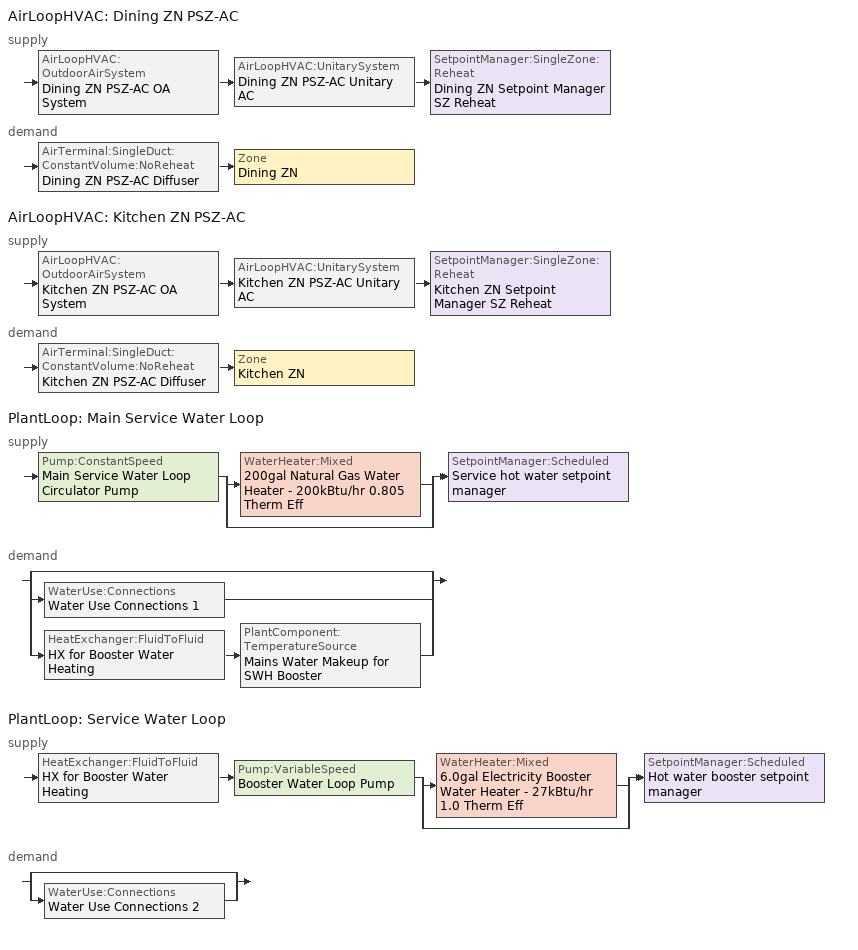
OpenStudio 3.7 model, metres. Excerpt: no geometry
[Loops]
AirLoopHVAC 'Dining ZN PSZ-AC'
 supply: AirLoopHVAC:OutdoorAirSystem 'Dining ZN PSZ-AC OA System' > AirLoopHVAC:UnitarySystem 'Dining ZN PSZ-AC Unitary AC' > SetpointManager:SingleZone:Reheat 'Dining ZN Setpoint Manager SZ Reheat'
 demand: AirTerminal:SingleDuct:ConstantVolume:NoReheat 'Dining ZN PSZ-AC Diffuser' > Zone 'Dining ZN'
AirLoopHVAC 'Kitchen ZN PSZ-AC'
 supply: AirLoopHVAC:OutdoorAirSystem 'Kitchen ZN PSZ-AC OA System' > AirLoopHVAC:UnitarySystem 'Kitchen ZN PSZ-AC Unitary AC' > SetpointManager:SingleZone:Reheat 'Kitchen ZN Setpoint Manager SZ Reheat'
 demand: AirTerminal:SingleDuct:ConstantVolume:NoReheat 'Kitchen ZN PSZ-AC Diffuser' > Zone 'Kitchen ZN'
PlantLoop 'Main Service Water Loop'
 supply: Pump:ConstantSpeed 'Main Service Water Loop Circulator Pump' > split
  | WaterHeater:Mixed '200gal Natural Gas Water Heater - 200kBtu/hr 0.805 Therm Eff'
  | bypass
  join > SetpointManager:Scheduled 'Service hot water setpoint manager'
 demand: split
  | bypass
  | WaterUse:Connections 'Water Use Connections 1'
  | HeatExchanger:FluidToFluid 'HX for Booster Water Heating' > PlantComponent:TemperatureSource 'Mains Water Makeup for SWH Booster'
PlantLoop 'Service Water Loop'
 supply: HeatExchanger:FluidToFluid 'HX for Booster Water Heating' > Pump:VariableSpeed 'Booster Water Loop Pump' > split
  | WaterHeater:Mixed '6.0gal Electricity Booster Water Heater - 27kBtu/hr 1.0 Therm Eff'
  | bypass
  join > SetpointManager:Scheduled 'Hot water booster setpoint manager'
 demand: split
  | bypass
  | WaterUse:Connections 'Water Use Connections 2'
[Sizing:Zone] Zone Cooling Design Supply Air Temperature Input Method=SupplyAirTemperature; Zone Cooling Design Supply Air Temperature {C}=12.7778; Zone Cooling Design Supply Air Temperature Difference {deltaC}=11.11; Zone Heating Design Supply Air Temperature Input Method=SupplyAirTemperature; Zone Heating Design Supply Air Temperature {C}=50; Zone Heating Design Supply Air Temperature Difference {deltaC}=11.11; Zone Cooling Design Supply Air Humidity Ratio {kg-H2O/kg-air}=0.0085; Zone Heating Design Supply Air Humidity Ratio {kg-H2O/kg-air}=0.008; Cooling Design Air Flow Method=DesignDayWithLimit; Heating Design Air Flow Method=DesignDay; Account for Dedicated Outdoor Air System=No; Dedicated Outdoor Air System Control Strategy=NeutralSupplyAir; Dedicated Outdoor Air Low Setpoint Temperature for Design {C}=autosize; Dedicated Outdoor Air High Setpoint Temperature for Design {C}=autosize; Zone Load Sizing Method=Sensible Load Only No Latent Load; Zone Latent Cooling Design Supply Air Humidity Ratio Input Method=HumidityRatioDifference; Zone Cooling Design Supply Air Humidity Ratio Difference {kgWater/kgDryAir}=0.005; Zone Latent Heating Design Supply Air Humidity Ratio Input Method=HumidityRatioDifference; Zone Humidification Design Supply Air Humidity Ratio Difference {kgWater/kgDryAir}=0.005
Name | Cooling Minimum Air Flow per Zone Floor Area {m3/s-m2}
Dining ZN | 0.00358118
Kitchen ZN | 0
[Zone equipment]
Dining ZN: Dining ZN PSZ-AC Diffuser, Dining ZN Exhaust Fan
Kitchen ZN: Kitchen ZN PSZ-AC Diffuser, Kitchen ZN Exhaust Fan
[AirLoopHVAC] Availability Schedule=RestaurantSitDown HVACOperationSchd; Design Supply Air Flow Rate {m3/s}=autosize; Design Return Air Flow Fraction of Supply Air Flow=1
Dining ZN PSZ-AC; Kitchen ZN PSZ-AC
[Sizing:System] Type of Load to Size On=Sensible; Design Outdoor Air Flow Rate {m3/s}=Autosize; Central Heating Maximum System Air Flow Ratio=1; Preheat Design Temperature {C}=7.22222; Preheat Design Humidity Ratio {kg-H2O/kg-Air}=0.008; Precool Design Temperature {C}=12.7778; Precool Design Humidity Ratio {kg-H2O/kg-Air}=0.008; Central Cooling Design Supply Air Temperature {C}=12.7778; Central Heating Design Supply Air Temperature {C}=50; Sizing Option=Coincident; 100% Outdoor Air in Cooling=No; 100% Outdoor Air in Heating=No; Central Cooling Design Supply Air Humidity Ratio {kg-H2O/kg-Air}=0.0085; Central Heating Design Supply Air Humidity Ratio {kg-H2O/kg-Air}=0.008; Cooling Design Air Flow Method=DesignDay; Heating Design Air Flow Method=DesignDay; System Outdoor Air Method=ZoneSum; Zone Maximum Outdoor Air Fraction=1; Cooling Supply Air Flow Rate Per Floor Area {m3/s-m2}=0.00996765; Cooling Fraction of Autosized Cooling Supply Air Flow Rate=1; Cooling Supply Air Flow Rate Per Unit Cooling Capacity {m3/s-W}=3.94755e-05; Heating Supply Air Flow Rate Per Floor Area {m3/s-m2}=0.00996765; Heating Fraction of Autosized Heating Supply Air Flow Rate=1; Heating Fraction of Autosized Cooling Supply Air Flow Rate=1; Heating Supply Air Flow Rate Per Unit Heating Capacity {m3/s-W}=3.15882e-05; Cooling Design Capacity Method=CoolingDesignCapacity; Cooling Design Capacity {W}=autosize; Cooling Design Capacity Per Floor Area {W/m2}=234.7; Fraction of Autosized Cooling Design Capacity=1; Heating Design Capacity Method=HeatingDesignCapacity; Heating Design Capacity {W}=autosize; Heating Design Capacity Per Floor Area {W/m2}=157; Fraction of Autosized Heating Design Capacity=1; Central Cooling Capacity Control Method=OnOff; Occupant Diversity=autosize
Dining ZN PSZ-AC; Kitchen ZN PSZ-AC
[SetpointManager:SingleZone:Reheat] Minimum Supply Air Temperature {C}=12.7778; Maximum Supply Air Temperature {C}=50
Name | Control Zone | Setpoint Node or NodeList
Dining ZN Setpoint Manager SZ Reheat | Dining ZN | Dining ZN PSZ-AC Supply Outlet Node
Kitchen ZN Setpoint Manager SZ Reheat | Kitchen ZN | Kitchen ZN PSZ-AC Supply Outlet Node
[Coil:Heating:Gas] Availability Schedule=Always On Discrete; Gas Burner Efficiency=0.8; Nominal Capacity {W}=AutoSize; On Cycle Parasitic Electric Load {W}=0; Off Cycle Parasitic Gas Load {W}=0
Dining ZN PSZ-AC Gas Htg Coil 595kBtu/hr 0.8 Thermal Eff; Kitchen ZN PSZ-AC Gas Htg Coil 321kBtu/hr 0.8 Thermal Eff
[Coil:Heating:Electric] Availability Schedule=Always Off Discrete; Efficiency=1; Nominal Capacity {W}=0
Dining ZN PSZ-AC No Heat; Kitchen ZN PSZ-AC No Heat
[Coil:Cooling:DX:TwoSpeed] Availability Schedule=Always On Discrete; Rated High Speed Total Cooling Capacity {W}=Autosize; Rated High Speed Sensible Heat Ratio=Autosize; Rated High Speed Air Flow Rate {m3/s}=Autosize; Rated High Speed Evaporator Fan Power Per Volume Flow Rate 2017 {W/(m3/s)}=773.3; Rated High Speed Evaporator Fan Power Per Volume Flow Rate 2023 {W/(m3/s)}=934.4; Unit Internal Static Air Pressure {Pa}=773.3; Total Cooling Capacity Function of Temperature Curve=PSZ-AC_CoolCLennoxStandard10Ton_TGA120S2B_CapFT; Total Cooling Capacity Function of Flow Fraction Curve=AHU-1_CoolCStandard10Ton_CapFF; Energy Input Ratio Function of Temperature Curve=PSZ-AC_CoolCStandard10Ton_EIRFT; Energy Input Ratio Function of Flow Fraction Curve=CoolCLennoxStandard10Ton_TGA120S2B_EIRFFF; Part Load Fraction Correlation Curve=PSZ-AC_CoolCLennoxStandard10Ton_TGA120S2B_PLR; Rated Low Speed Total Cooling Capacity {W}=Autosize; Rated Low Speed Sensible Heat Ratio=0.69; Rated Low Speed Air Flow Rate {m3/s}=Autosize; Rated Low Speed Evaporator Fan Power Per Volume Flow Rate 2017 {W/(m3/s)}=773.3; Rated Low Speed Evaporator Fan Power Per Volume Flow Rate 2023 {W/(m3/s)}=934.4; Low Speed Total Cooling Capacity Function of Temperature Curve=PSZ-AC_CoolCLennoxStandard10Ton_TGA120S2B_CapFT; Low Speed Energy Input Ratio Function of Temperature Curve=PSZ-AC_CoolCStandard10Ton_EIRFT; Condenser Type=AirCooled; Minimum Outdoor Dry-Bulb Temperature for Compressor Operation {C}=-25; High Speed Evaporative Condenser Effectiveness=0.9; High Speed Evaporative Condenser Air Flow Rate {m3/s}=Autosize; High Speed Evaporative Condenser Pump Rated Power Consumption {W}=Autosize; Low Speed Evaporative Condenser Effectiveness=0.9; Low Speed Evaporative Condenser Air Flow Rate {m3/s}=Autosize; Low Speed Evaporative Condenser Pump Rated Power Consumption {W}=Autosize; Basin Heater Capacity {W/K}=10; Basin Heater Setpoint Temperature {C}=2
Name | Rated High Speed COP {W/W} | Rated Low Speed COP {W/W}
Dining ZN PSZ-AC 2spd DX AC Clg Coil 330kBtu/hr 9.8EER | 3.39929 | 3.39929
Kitchen ZN PSZ-AC 2spd DX AC Clg Coil 136kBtu/hr 10.8EER | 3.73224 | 3.73224
[Fan:OnOff] Availability Schedule=Always On Discrete; Maximum Flow Rate {m3/s}=autosize; Motor In Airstream Fraction=1
Name | Fan Total Efficiency | Pressure Rise {Pa} | Motor Efficiency | Fan Power Ratio Function of Speed Ratio Curve | Fan Efficiency Ratio Function of Speed Ratio Curve
Dining ZN PSZ-AC Fan | 0.59605 | 1018.77 | 0.917 | Fan On Off Power Curve | Fan On Off Efficiency Curve
Kitchen ZN PSZ-AC Fan | 0.58175 | 622.722 | 0.895 | Fan On Off Power Curve 1 | Fan On Off Efficiency Curve 1
[AirLoopHVAC:UnitarySystem] Control Type=Load; Dehumidification Control Type=None; Availability Schedule=RestaurantSitDown HVACOperationSchd; Fan Placement=DrawThrough; Supply Air Fan Operating Mode Schedule=RestaurantSitDown HVACOperationSchd; DX Heating Coil Sizing Ratio=1; Use DOAS DX Cooling Coil=No; DOAS DX Cooling Coil Leaving Minimum Air Temperature {C}=2; Latent Load Control=SensibleOnlyLoadControl; Supply Air Flow Rate Method During Cooling Operation=SupplyAirFlowRate; Supply Air Flow Rate During Cooling Operation {m3/s}=Autosize; Supply Air Flow Rate Method During Heating Operation=SupplyAirFlowRate; Supply Air Flow Rate During Heating Operation {m3/s}=Autosize; Supply Air Flow Rate Method When No Cooling or Heating is Required=None; Maximum Supply Air Temperature {C}=80; Maximum Outdoor Dry-Bulb Temperature for Supplemental Heater Operation {C}=21; Ancilliary On-Cycle Electric Power {W}=0; Ancilliary Off-Cycle Electric Power {W}=0
Name | Controlling Zone or Thermostat Location | Supply Fan | Heating Coil | Cooling Coil | Supplemental Heating Coil
Dining ZN PSZ-AC Unitary AC | Dining ZN | Dining ZN PSZ-AC Fan | Dining ZN PSZ-AC Gas Htg Coil 595kBtu/hr 0.8 Thermal Eff | Dining ZN PSZ-AC 2spd DX AC Clg Coil 330kBtu/hr 9.8EER | Dining ZN PSZ-AC No Heat
Kitchen ZN PSZ-AC Unitary AC | Kitchen ZN | Kitchen ZN PSZ-AC Fan | Kitchen ZN PSZ-AC Gas Htg Coil 321kBtu/hr 0.8 Thermal Eff | Kitchen ZN PSZ-AC 2spd DX AC Clg Coil 136kBtu/hr 10.8EER | Kitchen ZN PSZ-AC No Heat
[Controller:OutdoorAir] Minimum Outdoor Air Flow Rate {m3/s}=autosize; Maximum Outdoor Air Flow Rate {m3/s}=Autosize; Economizer Control Type=DifferentialEnthalpy; Economizer Control Action Type=ModulateFlow; Lockout Type=LockoutWithHeating; Minimum Limit Type=FixedMinimum; Minimum Outdoor Air Schedule=RestaurantSitDown MinOA_MotorizedDamper_Sched; High Humidity Control=No; Heat Recovery Bypass Control Type=BypassWhenOAFlowGreaterThanMinimum; Economizer Operation Staging=InterlockedWithMechanicalCooling
Name | Maximum Fraction of Outdoor Air Schedule | Controller Mechanical Ventilation
Dining ZN PSZ-AC OA System Controller | DiningZNPSZACmaxOASch | Controller Mechanical Ventilation 1
Kitchen ZN PSZ-AC OA System Controller | KitchenZNPSZACmaxOASch | Controller Mechanical Ventilation 2
[Controller:MechanicalVentilation] Availability Schedule=Always On Discrete
Controller Mechanical Ventilation 1; Controller Mechanical Ventilation 2
[AirLoopHVAC:OutdoorAirSystem]
Name | Controller
Dining ZN PSZ-AC OA System | Dining ZN PSZ-AC OA System Controller
Kitchen ZN PSZ-AC OA System | Kitchen ZN PSZ-AC OA System Controller
[AirTerminal:SingleDuct:ConstantVolume:NoReheat] Availability Schedule=Always On Discrete; Maximum Air Flow Rate {m3/s}=AutoSize
Dining ZN PSZ-AC Diffuser; Kitchen ZN PSZ-AC Diffuser
[Fan:ZoneExhaust] Availability Schedule=RestaurantSitDown HVACOperationSchd; System Availability Manager Coupling Mode=Decoupled
Name | Fan Total Efficiency | Pressure Rise {Pa} | Maximum Flow Rate {m3/s}
Dining ZN Exhaust Fan | 1 | 0 | 1.331432
Kitchen ZN Exhaust Fan | 0.0660786 | 124.544 | 2.548516
[Refrigeration:System]
RefrSystem - Restaurant: Refrigeration Condenser=Refrigeration Condenser Air Cooled 1; Minimum Condensing Temperature {C}=21; Refrigeration System Working Fluid Type=R404a; Suction Temperature Control Type=ConstantSuctionTemperature; Suction Piping Zone=Kitchen ZN
[Refrigeration:Case]
Case Full Service Restaurant: Availability Schedule=Always On Discrete; Zone=Kitchen ZN; Rated Ambient Temperature {C}=23.8889; Rated Ambient Relative Humidity {percent}=55; Rated Total Cooling Capacity per Unit Length {W/m}=734; Rated Latent Heat Ratio=0.08; Rated Runtime Fraction=0.85; Case Length {m}=3.05; Case Operating Temperature {C}=2; Latent Case Credit Curve Type=CaseTemperatureMethod; Latent Case Credit Curve=Refrigeration Case Latent Credit Curve; Standard Case Fan Power per Unit Length {W/m}=66; Operating Case Fan Power per Unit Length {W/m}=66; Standard Case Lighting Power per Unit Length {W/m}=33; Installed Case Lighting Power per Unit Length {W/m}=33; Case Lighting Schedule=RestaurantSitDown BLDG_LIGHT_KITCHEN_SCH_2004_2007; Fraction of Lighting Energy to Case=1; Anti-Sweat Heater Control Type=None; Humidity at Zero Anti-Sweat Heater Energy {percent}=0; Case Height {m}=1.5; Fraction of Anti-Sweat Heater Energy to Case=0.2; Case Defrost Power per Unit Length {W/m}=0; Case Defrost Type=None; Case Defrost Schedule=Refrigeration Defrost Schedule; Case Defrost Drip-Down Schedule=Refrigeration Defrost Schedule 1; Defrost Energy Correction Curve Type=None; Under Case HVAC Return Air Fraction=0.05; Refrigerated Case Restocking Schedule=RestaurantSitDown Kitchen_Case:2_SELFCONTAINEDDISPLAYCASE_CaseStockingSched; Case Credit Fraction Schedule=Refrigeration Case Credit Schedule; Design Evaporator Temperature or Brine Inlet Temperature {C}=-5.56
[Refrigeration:WalkIn]
Walk-In Full Service Restaurant: Availability Schedule=Always On Discrete; Rated Coil Cooling Capacity {W}=1678.72; Operating Temperature {C}=-23; Rated Cooling Source Temperature {C}=-28.3333; Rated Total Heating Power {W}=0; Rated Cooling Coil Fan Power {W}=180.56; Rated Circulation Fan Power {W}=0; Rated Total Lighting Power {W}=80.52; Lighting Schedule=RestaurantSitDown BLDG_LIGHT_KITCHEN_SCH_2004_2007; Defrost Type=Electric; Defrost Control Type=TimeSchedule; Defrost Schedule=Refrigeration Defrost Schedule 2; Defrost Drip-Down Schedule=Refrigeration Defrost Schedule 3; Defrost Power {W}=2000.8; Temperature Termination Defrost Fraction to Ice=0.7; Restocking Schedule=RestaurantSitDown Kitchen_Case:1_WALKINFREEZER_WalkInStockingSched; Insulated Floor Surface Area {m2}=7.43224; Insulated Floor U-Value {W/m2-K}=0.207; WalkIn Zone Boundary 1=Refrigeration Walk In Zone Boundary 1
[Refrigeration:WalkIn:ZoneBoundary]
Refrigeration Walk In Zone Boundary 1: Zone=Kitchen ZN; Total Insulated Surface Area Facing Zone {m2}=43.4; Insulated Surface U-Value Facing Zone {W/m2-K}=0.235; Area of Stocking Doors Facing Zone {m2}=2; Height of Stocking Doors Facing Zone {m}=2; Stocking Door Opening Schedule Name Facing Zone=door_wi_sched; Stocking Door Opening Protection Type Facing Zone=StripCurtain
[Refrigeration:Condenser:AirCooled]
Refrigeration Condenser Air Cooled 1: Rated Effective Total Heat Rejection Rate Curve=Curve Linear 1; Rated Subcooling Temperature Difference {deltaC}=0; Condenser Fan Speed Control Type=Fixed; Rated Fan Power {W}=852.175; Minimum Fan Air Flow Ratio=0.1
[PlantLoop] Glycol Concentration=0; Plant Loop Volume {m3}=Autocalculate; Load Distribution Scheme=Optimal
Name | Maximum Loop Temperature {C} | Minimum Loop Temperature {C}
Main Service Water Loop | 60 | 10
Service Water Loop
[Sizing:Plant] Loop Type=Heating; Loop Design Temperature Difference {deltaC}=5; Sizing Option=NonCoincident; Zone Timesteps in Averaging Window=1; Coincident Sizing Factor Mode=None
Name | Design Loop Exit Temperature {C}
Main Service Water Loop | 60
Service Water Loop | 82.2222
[SetpointManager:Scheduled] Control Variable=Temperature
Name | Schedule | Setpoint Node or NodeList
Service hot water setpoint manager | Service Water Loop Temp - 140F | Main Service Water Loop Supply Outlet Node
Hot water booster setpoint manager | Service Water Booster Temp - 180.00000000000006F | Service Water Loop Supply Outlet Node
[Pump:ConstantSpeed]
Main Service Water Loop Circulator Pump: Rated Flow Rate {m3/s}=autosize; Rated Pump Head {Pa}=29891; Rated Power Consumption {W}=autosize; Motor Efficiency=0.855; Fraction of Motor Inefficiencies to Fluid Stream=0; Pump Control Type=Intermittent; Design Power Sizing Method=PowerPerFlowPerPressure; Design Electric Power per Unit Flow Rate {W/(m3/s)}=348701.1; Design Shaft Power per Unit Flow Rate per Unit Head {W-s/m3-Pa}=1.28205
[WaterHeater:Mixed] Deadband Temperature Difference {deltaC}=2; Heater Control Type=Cycle; Off Cycle Parasitic Heat Fraction to Tank=0; On Cycle Parasitic Heat Fraction to Tank=0; Ambient Temperature Indicator=ThermalZone; Ambient Temperature Thermal Zone=Kitchen ZN; Use Side Effectiveness=1; Source Side Effectiveness=1; Use Side Design Flow Rate {m3/s}=autosize; Source Side Design Flow Rate {m3/s}=autosize; Indirect Water Heating Recovery Time {hr}=1.5; Source Side Flow Control Mode=IndirectHeatPrimarySetpoint
Name | Tank Volume {m3} | Setpoint Temperature Schedule | Maximum Temperature Limit {C} | Heater Maximum Capacity {W} | Heater Fuel Type | Heater Thermal Efficiency | Off Cycle Parasitic Fuel Consumption Rate {W} | Off Cycle Parasitic Fuel Type | On Cycle Parasitic Fuel Consumption Rate {W} | On Cycle Parasitic Fuel Type | Off Cycle Loss Coefficient to Ambient Temperature {W/K} | On Cycle Loss Coefficient to Ambient Temperature {W/K}
200gal Natural Gas Water Heater - 200kBtu/hr 0.805 Therm Eff | 0.757082 | Service Water Loop Temp - 140F | 60 | 58614.2 | NaturalGas | 0.805128 | 993.32 | NaturalGas | 993.32 | NaturalGas | 9.66218 | 9.66218
6.0gal Electricity Booster Water Heater - 27kBtu/hr 1.0 Therm Eff | 0.0227125 | Service Water Booster Temp - 180.00000000000006F | 82.2222 | 7999.96 | Electricity | 1 | 0 | Electricity | 0 | Electricity | 1.05486 | 1.05486
[WaterHeater:Sizing] Design Mode=PeakDraw; Time Storage Can Meet Peak Draw {hr}=0.538503; Time for Tank Recovery {hr}=0; Nominal Tank Volume for Autosizing Plant Connections {m3}=1
200gal Natural Gas Water Heater - 200kBtu/hr 0.805 Therm Eff; 6.0gal Electricity Booster Water Heater - 27kBtu/hr 1.0 Therm Eff
[WaterUse:Connections] Drain Water Heat Exchanger Type=None; Drain Water Heat Exchanger Destination=Plant
Name | Water Use Equipment Name 1
Water Use Connections 1 | Kitchen Service Water Use 2.22gpm
Water Use Connections 2 | Booster Water Fixture - 1.33 gpm at 180F
[WaterUse:Equipment:Definition]
Name | Peak Flow Rate {m3/s} | Target Temperature Schedule | Sensible Fraction Schedule | Latent Fraction Schedule
Kitchen Service Water Use Def 2.22gpm | 0.000139808 | Mixed Water At Faucet Temp - 140F | Fraction Sensible - 0.2 | Fraction Latent - 0.05
Booster Water Fixture Def - 1.33 gpm | 8.391e-05 | Mixed Water At Faucet Temp - 180F
[WaterUse:Equipment] Flow Rate Fraction Schedule=RestaurantSitDown BLDG_SWH_SCH
Name | Water Use Equipment Definition
Kitchen Service Water Use 2.22gpm | Kitchen Service Water Use Def 2.22gpm
Booster Water Fixture - 1.33 gpm at 180F | Booster Water Fixture Def - 1.33 gpm
[Pump:VariableSpeed]
Booster Water Loop Pump: Rated Pump Head {Pa}=0; Rated Power Consumption {W}=0; Motor Efficiency=1; Coefficient 1 of the Part Load Performance Curve=0; Coefficient 2 of the Part Load Performance Curve=3.2485; Coefficient 3 of the Part Load Performance Curve=-4.7443; Coefficient 4 of the Part Load Performance Curve=2.5294; Minimum Flow Rate {m3/s}=0; Pump Control Type=Intermittent; Skin Loss Radiative Fraction=0.5; Design Power Sizing Method=PowerPerFlowPerPressure; Design Electric Power per Unit Flow Rate {W/(m3/s)}=348701.1; Design Shaft Power per Unit Flow Rate per Unit Head {W-s/m3-Pa}=1.28205; Design Minimum Flow Rate Fraction=0
[HeatExchanger:FluidToFluid]
HX for Booster Water Heating: Loop Demand Side Design Flow Rate {m3/s}=autosize; Loop Supply Side Design Flow Rate {m3/s}=autosize; Heat Exchange Model Type=Ideal; Heat Exchanger U-Factor Times Area Value {W/K}=autosize; Control Type=UncontrolledOn; Minimum Temperature Difference to Activate Heat Exchanger {deltaC}=0.01; Heat Transfer Metering End Use Type=LoopToLoop; Component Override Cooling Control Temperature Mode=Loop; Sizing Factor=1; Operation Minimum Temperature Limit {C}=0; Operation Maximum Temperature Limit {C}=100
[PlantComponent:TemperatureSource]
Mains Water Makeup for SWH Booster: Design Volume Flow Rate {m3/s}=autosize; Temperature Specification Type=Scheduled; Source Temperature {C}=8; Source Temperature Schedule=Mains Water Temperature
[Schedule:Constant]
Name | Value
Always On Discrete | 1
Always Off Discrete | 0
Mains Water Temperature | 10
[Schedule:Ruleset]
Name | Default Day Schedule | Summer Design Day Schedule | Winter Design Day Schedule
RestaurantSitDown HVACOperationSchd | RestaurantSitDown HVACOperationSchd Default | RestaurantSitDown HVACOperationSchd Summer Design Day | RestaurantSitDown HVACOperationSchd Winter Design Day
RestaurantSitDown MinOA_MotorizedDamper_Sched | RestaurantSitDown MinOA_MotorizedDamper_Sched Default | RestaurantSitDown MinOA_MotorizedDamper_Sched Summer Design Day | RestaurantSitDown MinOA_MotorizedDamper_Sched Winter Design Day
RestaurantSitDown BLDG_LIGHT_KITCHEN_SCH_2004_2007 | RestaurantSitDown BLDG_LIGHT_KITCHEN_SCH_2004_2007 Default | RestaurantSitDown BLDG_LIGHT_KITCHEN_SCH_2004_2007 Summer Design Day | RestaurantSitDown BLDG_LIGHT_KITCHEN_SCH_2004_2007 Winter Design Day
RestaurantSitDown Kitchen_Case:2_SELFCONTAINEDDISPLAYCASE_CaseStockingSched | RestaurantSitDown Kitchen_Case:2_SELFCONTAINEDDISPLAYCASE_CaseStockingSched Default | RestaurantSitDown Kitchen_Case:2_SELFCONTAINEDDISPLAYCASE_CaseStockingSched Summer Design Day | RestaurantSitDown Kitchen_Case:2_SELFCONTAINEDDISPLAYCASE_CaseStockingSched Winter Design Day
Refrigeration Defrost Schedule | Refrigeration Defrost Schedule Default
Refrigeration Defrost Schedule 1 | Refrigeration Defrost Schedule Default 1
Refrigeration Case Credit Schedule | Refrigeration Case Credit Schedule Default
RestaurantSitDown Kitchen_Case:1_WALKINFREEZER_WalkInStockingSched | RestaurantSitDown Kitchen_Case:1_WALKINFREEZER_WalkInStockingSched Default | RestaurantSitDown Kitchen_Case:1_WALKINFREEZER_WalkInStockingSched Summer Design Day | RestaurantSitDown Kitchen_Case:1_WALKINFREEZER_WalkInStockingSched Winter Design Day
door_wi_sched | door_wi_sched Default
Refrigeration Defrost Schedule 2 | Refrigeration Defrost Schedule Default 2
Refrigeration Defrost Schedule 3 | Refrigeration Defrost Schedule Default 3
Service Water Loop Temp - 140F | Service Water Loop Temp - 140F Default
Fraction Sensible - 0.2 | Fraction Sensible - 0.2 Default
Fraction Latent - 0.05 | Fraction Latent - 0.05 Default
Mixed Water At Faucet Temp - 140F | Mixed Water At Faucet Temp - 140F Default
RestaurantSitDown BLDG_SWH_SCH | RestaurantSitDown BLDG_SWH_SCH Default | RestaurantSitDown BLDG_SWH_SCH Summer Design Day | RestaurantSitDown BLDG_SWH_SCH Winter Design Day
Service Water Booster Temp - 180.00000000000006F | Service Water Booster Temp - 180.00000000000006F Default
Mixed Water At Faucet Temp - 180F | Mixed Water At Faucet Temp - 180F Default
DiningZNPSZACmaxOASch | DiningZNPSZACmaxOASchDefault
KitchenZNPSZACmaxOASch | KitchenZNPSZACmaxOASchDefault
[Schedule:Day]
RestaurantSitDown HVACOperationSchd Default; RestaurantSitDown HVACOperationSchd Winter Design Day; RestaurantSitDown HVACOperationSchd Summer Design Day; RestaurantSitDown HVACOperationSchd Default|WntrDsn|SmrDsn|Sun|Wkdy Day: 1, 0, 1, 5, 0, 0, 24, 0, 1
RestaurantSitDown MinOA_MotorizedDamper_Sched Default; RestaurantSitDown MinOA_MotorizedDamper_Sched Summer Design Day; RestaurantSitDown MinOA_MotorizedDamper_Sched Default|SmrDsn|Sat|Wkdy Day: 1, 0, 1, 6, 0, 0, 24, 0, 1
RestaurantSitDown MinOA_MotorizedDamper_Sched Winter Design Day; RestaurantSitDown BLDG_LIGHT_KITCHEN_SCH_2004_2007 Summer Design Day: 24, 0, 1
RestaurantSitDown BLDG_LIGHT_KITCHEN_SCH_2004_2007 Default: 1, 0, 0.2, 6, 0, 0.15, 8, 0, 0.3, 10, 0, 0.5, 16, 0, 0.7, 22, 0, 0.6, 23, 0, 0.5, 24, 0, 0.3
RestaurantSitDown BLDG_LIGHT_KITCHEN_SCH_2004_2007 Sat Day: 1, 0, 0.2, 6, 0, 0.15, 8, 0, 0.3, 10, 0, 0.6, 17, 0, 0.8, 22, 0, 0.9, 23, 0, 0.5, 24, 0, 0.3
RestaurantSitDown BLDG_LIGHT_KITCHEN_SCH_2004_2007 Wkdy Day: 5, 0, 0.15, 6, 0, 0.2, 8, 0, 0.4, 10, 0, 0.6, 22, 0, 0.9, 23, 0, 0.5, 24, 0, 0.3
RestaurantSitDown BLDG_LIGHT_KITCHEN_SCH_2004_2007 Winter Design Day: 24, 0, 0
RestaurantSitDown Kitchen_Case:2_SELFCONTAINEDDISPLAYCASE_CaseStockingSched Default; RestaurantSitDown Kitchen_Case:2_SELFCONTAINEDDISPLAYCASE_CaseStockingSched Winter Design Day; RestaurantSitDown Kitchen_Case:2_SELFCONTAINEDDISPLAYCASE_CaseStockingSched Summer Design Day: 6, 0, 0, 7, 0, 50, 9, 0, 70, 10, 0, 80, 11, 0, 70, 13, 0, 50, 14, 0, 80, 15, 0, 90, 16, 0, 80, 24, 0, 0
Refrigeration Defrost Schedule Default; Refrigeration Defrost Schedule Default 1: 0, 59, 0, 24, 0, 0
Refrigeration Case Credit Schedule Default: 7, 0, 0.2, 21, 0, 0.4, 24, 0, 0.2
RestaurantSitDown Kitchen_Case:1_WALKINFREEZER_WalkInStockingSched Default: 4, 0, 0, 5, 0, 725, 6, 0, 417, 7, 0, 290, 24, 0, 0
RestaurantSitDown Kitchen_Case:1_WALKINFREEZER_WalkInStockingSched Winter Design Day; RestaurantSitDown Kitchen_Case:1_WALKINFREEZER_WalkInStockingSched Summer Design Day; RestaurantSitDown Kitchen_Case:1_WALKINFREEZER_WalkInStockingSched WntrDsn|SmrDsn|Wknd|Mon|Wed|Thu Day: 4, 0, 0, 5, 0, 125, 6, 0, 117, 7, 0, 90, 19, 0, 0, 20, 0, 125, 21, 0, 117, 22, 0, 90, 24, 0, 0
door_wi_sched Default: 6, 0, 0, 22, 0, 0.0625, 24, 0, 0
Refrigeration Defrost Schedule Default 2; Refrigeration Defrost Schedule Default 3: 0, 59, 1, 10, 0, 0, 10, 59, 1, 24, 0, 0
Service Water Loop Temp - 140F Default; Mixed Water At Faucet Temp - 140F Default: 24, 0, 60
Fraction Sensible - 0.2 Default: 24, 0, 0.2
Fraction Latent - 0.05 Default: 24, 0, 0.05
RestaurantSitDown BLDG_SWH_SCH Default: 1, 0, 0.25, 6, 0, 0, 10, 0, 0.15, 12, 0, 0.5, 14, 0, 0.4, 17, 0, 0.3, 18, 0, 0.4, 20, 0, 0.5, 21, 0, 0.4, 22, 0, 0.5, 23, 0, 0.4, 24, 0, 0.2
RestaurantSitDown BLDG_SWH_SCH Summer Design Day; RestaurantSitDown BLDG_SWH_SCH SmrDsn|Wkdy Day: 1, 0, 0.2, 6, 0, 0, 7, 0, 0.15, 8, 0, 0.6, 9, 0, 0.55, 10, 0, 0.45, 11, 0, 0.4, 12, 0, 0.45, 13, 0, 0.4, 14, 0, 0.35, 17, 0, 0.3, 18, 0, 0.4, 19, 0, 0.55, 20, 0, 0.6, 21, 0, 0.5, 22, 0, 0.55, 23, 0, 0.45, 24, 0, 0.25
RestaurantSitDown BLDG_SWH_SCH Winter Design Day; RestaurantSitDown BLDG_SWH_SCH WntrDsn|Sat Day: 1, 0, 0.2, 6, 0, 0, 9, 0, 0.15, 10, 0, 0.5, 11, 0, 0.45, 13, 0, 0.5, 14, 0, 0.45, 16, 0, 0.4, 17, 0, 0.35, 18, 0, 0.4, 20, 0, 0.55, 21, 0, 0.5, 22, 0, 0.55, 23, 0, 0.4, 24, 0, 0.3
Service Water Booster Temp - 180.00000000000006F Default; Mixed Water At Faucet Temp - 180F Default: 24, 0, 82.2222
DiningZNPSZACmaxOASchDefault; KitchenZNPSZACmaxOASchDefault: 24, 0, 0.7
[Schedule:Rule] Date Specification Type=DateRange; Start Month=1; Start Day=1; End Month=12; End Day=31
Name | Schedule Ruleset | Rule Order | Day Schedule | Apply Sunday | Apply Monday | Apply Tuesday | Apply Wednesday | Apply Thursday | Apply Friday | Apply Saturday
Schedule Rule 15 | RestaurantSitDown HVACOperationSchd | 0 | RestaurantSitDown HVACOperationSchd Default|WntrDsn|SmrDsn|Sun|Wkdy Day | Yes | Yes | Yes | Yes | Yes | Yes
Schedule Rule 16 | RestaurantSitDown MinOA_MotorizedDamper_Sched | 0 | RestaurantSitDown MinOA_MotorizedDamper_Sched Default|SmrDsn|Sat|Wkdy Day |  | Yes | Yes | Yes | Yes | Yes | Yes
Schedule Rule 17 | RestaurantSitDown BLDG_LIGHT_KITCHEN_SCH_2004_2007 | 1 | RestaurantSitDown BLDG_LIGHT_KITCHEN_SCH_2004_2007 Sat Day |  |  |  |  |  |  | Yes
Schedule Rule 18 | RestaurantSitDown BLDG_LIGHT_KITCHEN_SCH_2004_2007 | 0 | RestaurantSitDown BLDG_LIGHT_KITCHEN_SCH_2004_2007 Wkdy Day |  | Yes | Yes | Yes | Yes | Yes
Schedule Rule 19 | RestaurantSitDown Kitchen_Case:1_WALKINFREEZER_WalkInStockingSched | 0 | RestaurantSitDown Kitchen_Case:1_WALKINFREEZER_WalkInStockingSched WntrDsn|SmrDsn|Wknd|Mon|Wed|Thu Day | Yes | Yes |  | Yes | Yes |  | Yes
Schedule Rule 23 | RestaurantSitDown BLDG_SWH_SCH | 1 | RestaurantSitDown BLDG_SWH_SCH SmrDsn|Wkdy Day |  | Yes | Yes | Yes | Yes | Yes
Schedule Rule 24 | RestaurantSitDown BLDG_SWH_SCH | 0 | RestaurantSitDown BLDG_SWH_SCH WntrDsn|Sat Day |  |  |  |  |  |  | Yes
[Curve:Exponent] Coefficient1 Constant=1; Coefficient2 Constant=0; Coefficient3 Constant=0; Minimum Value of x=0; Maximum Value of x=1
Fan On Off Power Curve; Fan On Off Power Curve 1
[Curve:Cubic]
Name | Coefficient1 Constant | Coefficient2 x | Coefficient3 x**2 | Coefficient4 x**3 | Minimum Value of x | Maximum Value of x
Fan On Off Efficiency Curve; Fan On Off Efficiency Curve 1 | 1 | 0 | 0 | 0 | 0 | 1
Refrigeration Case Latent Credit Curve | 0.0265263 | 0.00107803 | 6.02558e-05 | 1.23732e-06 | -35 | 20
[Curve:Linear]
Curve Linear 1: Coefficient1 Constant=0; Coefficient2 x=636.438; Minimum Value of x=1.4; Maximum Value of x=33.3
[Curve:Biquadratic] Minimum Value of x=17; Maximum Value of x=22; Minimum Value of y=29; Maximum Value of y=46
Name | Coefficient1 Constant | Coefficient2 x | Coefficient3 x**2 | Coefficient4 y | Coefficient5 y**2 | Coefficient6 x*y
PSZ-AC_CoolCLennoxStandard10Ton_TGA120S2B_CapFT | 0.42415 | 0.04426 | -0.00042 | 0.00333 | -8e-05 | -0.00021
PSZ-AC_CoolCStandard10Ton_EIRFT | 1.23649 | -0.02431 | 0.00057 | -0.01434 | 0.00063 | -0.00038
[Curve:Quadratic]
Name | Coefficient1 Constant | Coefficient2 x | Coefficient3 x**2 | Minimum Value of x | Maximum Value of x
AHU-1_CoolCStandard10Ton_CapFF | 0.77136 | 0.34053 | -0.11088 | 0.75918 | 1.13877
CoolCLennoxStandard10Ton_TGA120S2B_EIRFFF | 1.2055 | -0.32953 | 0.12308 | 0.75918 | 1.13877
PSZ-AC_CoolCLennoxStandard10Ton_TGA120S2B_PLR | 0.771 | 0.229 | 0 | 0 | 1
